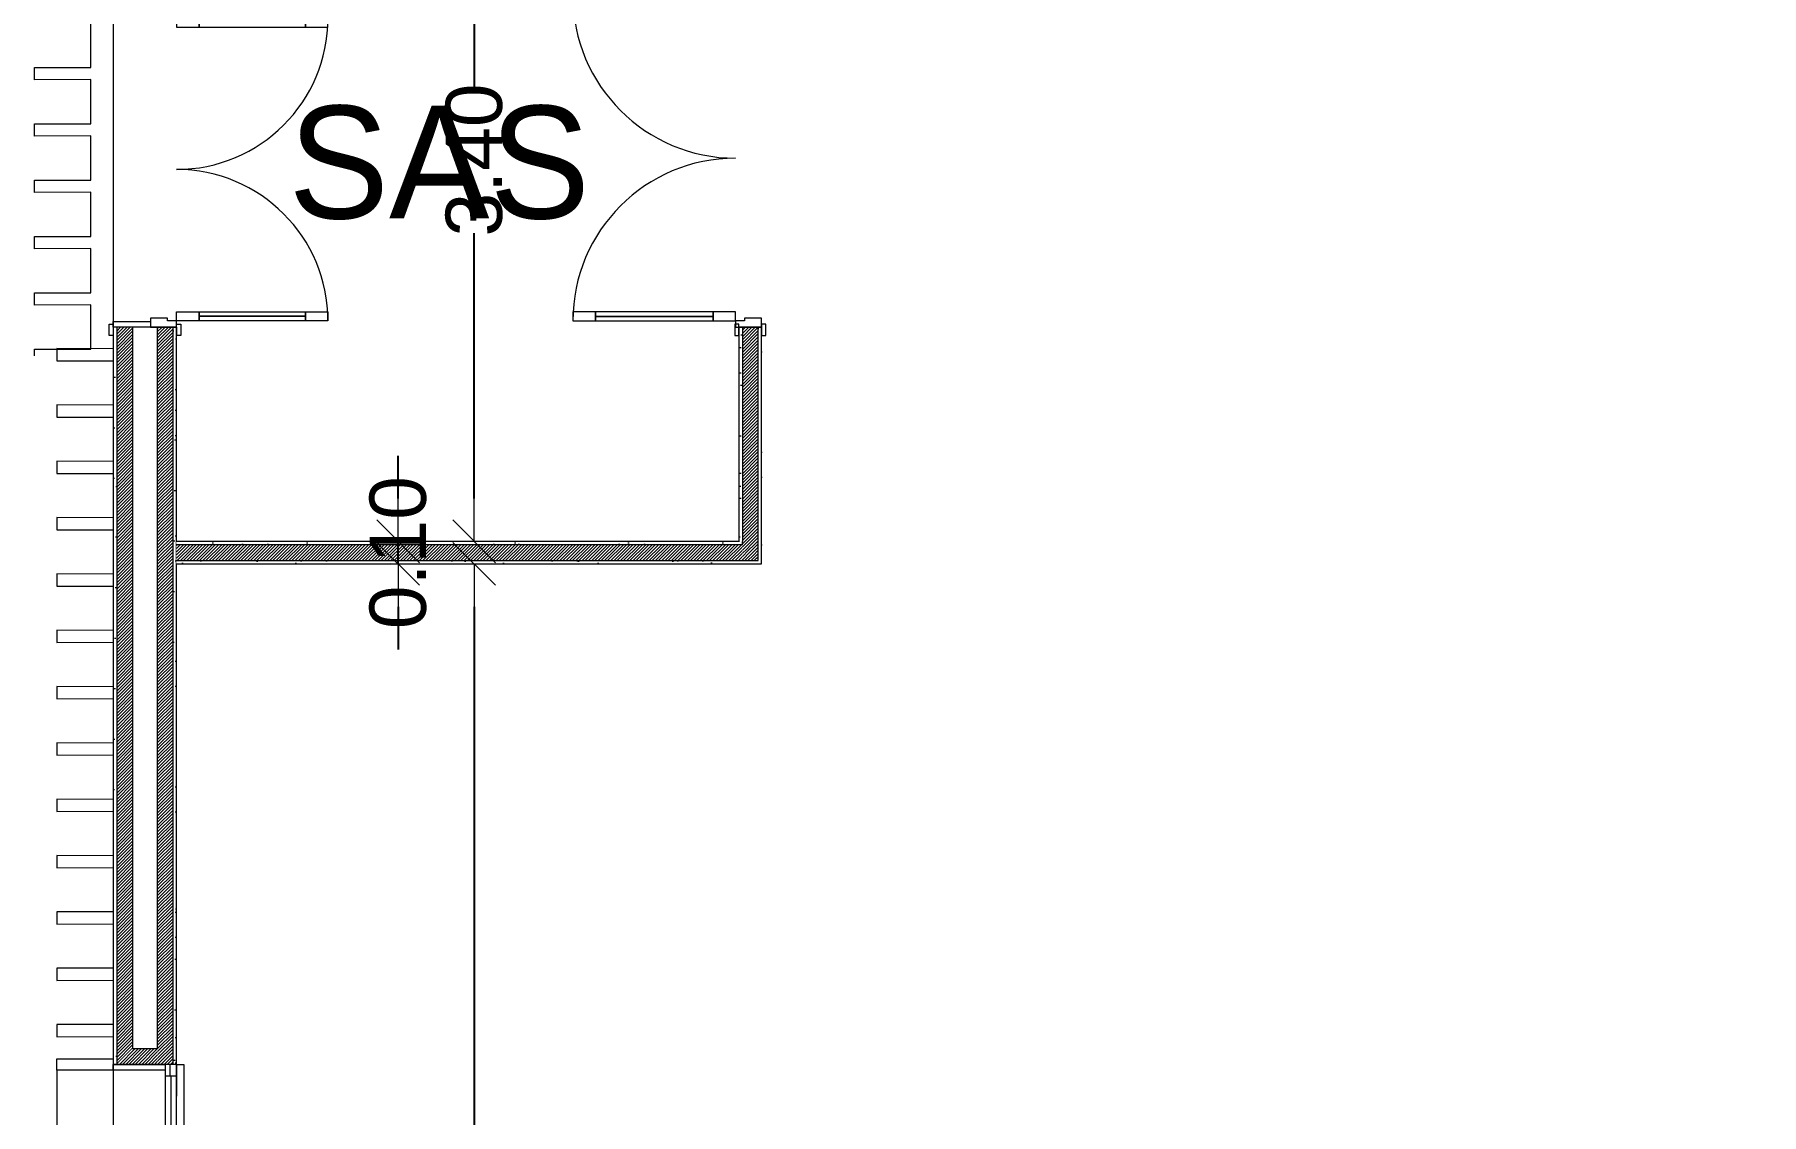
# Model space of a CAD drawing. Header units: millimetres. Extents: x -284281 to 1648660, y -821378 to -151356.
# Drawn here: x -207253 to -199593, y -234747 to -229953 of the extents above; entities that cross this region are included whole.
import ezdxf

# ---------------------------------------------------------------- set-up
doc = ezdxf.new("R2010")
doc.units = ezdxf.units.MM
doc.header["$MEASUREMENT"] = 0
doc.set_wipeout_variables(frame=1)
doc.linetypes.add('Traits', pattern=[282.222223, 141.111112, -141.111112])
doc.linetypes.add('Wipeout_Contour', pattern=[1000, 0, -1000])
doc.layers.get('Defpoints').update_dxf_attribs({"color": 250})
for name, color, linetype in [('Cotations - 1_100', 7, 'Continuous'), ('Fenêtres ARCHICAD', 7, 'Continuous'), ('Hachure', 7, 'Continuous'), ('Nouveau_0', 7, 'Continuous'), ('Portes ARCHICAD', 7, 'Continuous'), ('Structure - Murs extérieurs', 7, 'Continuous')]:
    doc.layers.add(name, color=color, linetype=linetype)
doc.styles.add('STYLE_GENERE_1', font='AGENCYR.TTF')
doc.styles.add('STYLE_GENERE_2', font='arial.ttf')
doc.dimstyles.new('STYLE_GENERE__4', dxfattribs={"dimtxt": 250, "dimasz": 190, "dimexe": 0.18, "dimexo": 0.0625, "dimgap": 0, "dimtad": 0, "dimlfac": 0.001, "dimzin": 0, "dimdsep": 46, "dimtxsty": 'STYLE_GENERE_2', "dimblk": 'ARROWHEAD_6', "dimblk1": 'ARROWHEAD_6', "dimblk2": 'ARROWHEAD_6', "dimcen": 0.09, "dimse1": 1, "dimse2": 1, "dimclrd": 7, "dimclre": 7, "dimclrt": 7, "dimazin": 0, "dimtfac": 1, "dimtdec": 4, "dimtmove": 0, "dimatfit": 3, "dimfxl": 1, "dimtolj": 1, "dimtzin": 0, "dimarcsym": 0})
pattern_1 = [(45, (0, 175), (-55.684659, 55.684659), [0, -52.5, 0, -78.75]), (110, (175, 175), (74.000794, 26.934086), [0, -38.5, 0, -66.5])]
pattern_2 = [(45, (0, 0), (-7.0710678, 7.0710678), [])]

# ---------------------------------------------------------------- blocks, each defined once
blk = doc.blocks.new('Fenêtre 25_2')
at = {"layer": 'Fenêtres ARCHICAD', "color": 7, "linetype": 'Continuous', "lineweight": 5}
for p, q in [((-775, 480), (-825, 480)), ((-825, 480), (-825, 230)), ((-775, 480), (775, 480)), ((-775, 230), (-775, 480)), ((825, 480), (775, 480)), ((775, 480), (775, 230)), ((825, 230), (825, 480)), ((-825, 230), (-775, 230)), ((-825, 230), (-800, 230)), ((-825, 230), (-800, 230)), ((-775, 230), (-800, 230)), ((-800, 230), (-800, 0)), ((-800, 215), (-800, 230)), ((-800, 215), (-800, 230)), ((-775, 0), (-775, 230)), ((800, 230), (775, 230)), ((775, 230), (775, 0)), ((775, 230), (825, 230)), ((800, 0), (800, 230)), ((800, 215), (800, 230)), ((800, 215), (800, 230)), ((800, 230), (825, 230)), ((800, 230), (825, 230)), ((-800, 145), (-800, 215)), ((-800, 145), (-800, 215)), ((-800, 145), (-800, 215)), ((-800, 145), (-800, 215)), ((800, 145), (800, 215)), ((800, 145), (800, 215)), ((800, 145), (800, 215)), ((800, 145), (800, 215)), ((-800, 35), (-800, 145)), ((-800, 35), (-800, 145)), ((-800, 35), (-800, 145)), ((-800, 35), (-800, 145)), ((800, 35), (800, 145)), ((800, 35), (800, 145)), ((800, 35), (800, 145)), ((800, 35), (800, 145)), ((-800, 0), (-800, 35)), ((-800, 0), (-800, 35)), ((-800, 0), (-775, 0)), ((-800, -35), (-800, 0)), ((-800, -35), (-800, 0)), ((775, 0), (800, 0)), ((800, 0), (800, 35)), ((800, 0), (800, 35)), ((800, -35), (800, 0)), ((800, -35), (800, 0)), ((-800, -20), (800, -20)), ((-800, -50), (-800, -35)), ((-800, -50), (-800, -35)), ((-800, -50), (-800, -83.3)), ((800, -50), (800, -35)), ((800, -50), (800, -35)), ((800, -83.3), (800, -50)), ((-800, -83.3), (800, -83.3))]:
    blk.add_line(p, q, dxfattribs=at)
at = {"layer": 'Fenêtres ARCHICAD', "color": 7, "linetype": 'Traits', "lineweight": 5}
blk.add_line((-800, -50), (800, -50), dxfattribs=at)
at = {"color": 254, "linetype": 'Wipeout_Contour', "lineweight": 0, "ltscale": 3003.33026}
blk.add_wipeout([(-750, 0), (-750, -50), (750, -50), (750, 0)], dxfattribs=at).dxf.layer = 'Fenêtres ARCHICAD'
at = {"layer": 'Fenêtres ARCHICAD', "color": 7, "linetype": 'Continuous', "lineweight": 5}
for p, q in [((-800, 0), (-750, 0)), ((-750, 0), (-750, -50)), ((-750, 0), (750, 0)), ((750, -50), (750, 0)), ((750, 0), (800, 0)), ((-750, -50), (-800, -50)), ((-750, -25), (750, -25)), ((750, -50), (-750, -50)), ((800, -50), (750, -50))]:
    blk.add_line(p, q, dxfattribs=at)
blk = doc.blocks.new('Porte double 25')
at = {"layer": 'Portes ARCHICAD', "color": 7, "linetype": 'Continuous', "lineweight": 5}
for p, q in [((-672, 672), (-672, 572)), ((-632, 672), (-672, 672)), ((-632, 572), (-632, 672)), ((632, 572), (632, 672)), ((632, 672), (672, 672)), ((672, 672), (672, 572)), ((-672, 572), (-632, 572)), ((-652, 572), (-652, 100)), ((672, 572), (632, 572)), ((652, 572), (652, 100)), ((-632, 100), (-672, 100)), ((-672, 100), (-672, 0)), ((-632, 0), (-632, 100)), ((632, 0), (632, 100)), ((632, 100), (672, 100)), ((672, 100), (672, 0)), ((-737, 0), (-737, 19)), ((-737, 19), (-687, 19)), ((-687, 0), (-737, 0)), ((-700, 0), (-737, 0)), ((-700, 0), (-737, 0)), ((-672, 0), (-700, 0)), ((-700, 0), (-700, -115)), ((-700, 0), (-700, -15)), ((-700, 0), (-700, -15)), ((-687, 19), (-687, 0)), ((-672, -40), (-672, 0)), ((-672, 0), (-632, 0)), ((672, 0), (632, 0)), ((700, 0), (672, 0)), ((672, 0), (672, -40)), ((687, 19), (737, 19)), ((687, 0), (687, 19)), ((737, 0), (687, 0)), ((700, -115), (700, 0)), ((700, 0), (700, -15)), ((700, 0), (700, -15)), ((700, 0), (737, 0)), ((700, 0), (737, 0)), ((737, 19), (737, 0)), ((-700, -15), (-700, -85)), ((-700, -15), (-700, -85)), ((-660, -40), (-672, -40)), ((-660, -115), (-660, -40)), ((672, -40), (660, -40)), ((660, -40), (660, -115)), ((700, -15), (700, -85)), ((700, -15), (700, -85)), ((-700, -85), (-700, -115)), ((-700, -85), (-700, -115)), ((-700, -280), (-700, -115)), ((-700, -115), (-675, -115)), ((-700, -115), (-660, -115)), ((-700, -115), (-700, -195)), ((-700, -115), (-700, -195)), ((-675, -115), (-675, -280)), ((660, -115), (700, -115)), ((675, -280), (675, -115)), ((675, -115), (700, -115)), ((700, -85), (700, -115)), ((700, -85), (700, -115)), ((700, -115), (700, -280)), ((700, -115), (700, -195)), ((700, -115), (700, -195)), ((-700, -195), (-700, -265)), ((-700, -195), (-700, -265)), ((700, -195), (700, -265)), ((700, -195), (700, -265)), ((-737, -299), (-737, -280)), ((-737, -280), (-687, -280)), ((-700, -280), (-737, -280)), ((-700, -280), (-737, -280)), ((-687, -299), (-737, -299)), ((-700, -265), (-700, -280)), ((-700, -265), (-700, -280)), ((-675, -280), (-700, -280)), ((-687, -280), (-687, -299)), ((700, -280), (675, -280)), ((687, -280), (737, -280)), ((687, -299), (687, -280)), ((737, -299), (687, -299)), ((700, -265), (700, -280)), ((700, -265), (700, -280)), ((700, -280), (737, -280)), ((700, -280), (737, -280)), ((737, -280), (737, -299))]:
    blk.add_line(p, q, dxfattribs=at)
at = {"layer": 'Portes ARCHICAD', "color": 7, "linetype": 'Continuous', "lineweight": 5, "flags": 128}
for points in [[(-672, 572), (-672, 100), (-652, 100), (-652, 572)], [(-652, 572), (-652, 100), (-632, 100), (-632, 572)], [(652, 572), (652, 100), (632, 100), (632, 572)], [(672, 572), (672, 100), (652, 100), (652, 572)]]:
    blk.add_lwpolyline(points, close=True, dxfattribs=at)
at = {"layer": 'Portes ARCHICAD', "color": 7, "linetype": 'Continuous', "lineweight": 5}
for centre, start, end in [((-672, 0), 0, 90), ((672, 0), 90, 180)]:
    blk.add_arc(centre, 672, start, end, dxfattribs=at)
blk = doc.blocks.new('Mur_4_1', base_point=(219225.5, -253395.6))
at = {"color": 254, "linetype": 'Wipeout_Contour', "lineweight": 0, "ltscale": 1279384.263254399}
blk.add_wipeout([(219225.5, -234524.9), (219240.5, -234524.9), (219240.5, -231252.4), (219225.5, -231252.4)], dxfattribs=at)
at = {"color": 254, "linetype": 'Wipeout_Contour', "lineweight": 0, "ltscale": 1280111.065148805}
blk.add_wipeout([(219490.5, -231252.4), (219490.5, -234524.9), (219505.5, -234524.9), (219505.5, -231252.4)], dxfattribs=at)
at = {"linetype": 'Continuous', "lineweight": 5, "true_color": 0x5f5f5f}
h = blk.add_hatch(dxfattribs=at)
h.set_pattern_fill('ENDUIT_0001', color=251, style=0, pattern_type=2)
h.set_pattern_definition(pattern_1)
h.paths.add_polyline_path([(219225.5, -234524.9), (219240.5, -234524.9), (219240.5, -231252.4), (219225.5, -231252.4)])
h = blk.add_hatch(dxfattribs=at)
h.set_pattern_fill('ENDUIT_0001', color=251, style=0, pattern_type=2)
h.set_pattern_definition(pattern_1)
h.paths.add_polyline_path([(219490.5, -231252.4), (219490.5, -234524.9), (219505.5, -234524.9), (219505.5, -231252.4)])
at = {"color": 254, "linetype": 'Wipeout_Contour', "lineweight": 0, "ltscale": 1279449.658348162}
blk.add_wipeout([(219240.5, -231252.4), (219240.5, -234524.9), (219310.5, -234454.9), (219310.5, -231252.4)], dxfattribs=at)
at = {"linetype": 'Continuous', "lineweight": 5, "true_color": 0x5f5f5f}
h = blk.add_hatch(dxfattribs=at)
h.set_pattern_fill('BRIQUES_TERRE_CUITE__INT_97', color=251, style=0, pattern_type=2)
h.set_pattern_definition(pattern_2)
h.paths.add_polyline_path([(219240.5, -231252.4), (219240.5, -234524.9), (219310.5, -234454.9), (219310.5, -231252.4)])
at = {"color": 7, "linetype": 'Continuous', "lineweight": 5}
for p, q in [((219225.5, -231252.4), (219225.5, -231289.4)), ((219240.5, -231252.4), (219225.5, -231252.4))]:
    blk.add_line(p, q, dxfattribs=at)
at = {"color": 254, "linetype": 'Wipeout_Contour', "lineweight": 0, "ltscale": 1279645.378463733}
blk.add_wipeout([(219310.5, -231252.4), (219310.5, -234454.9), (219420.5, -234454.9), (219420.5, -231252.4)], dxfattribs=at)
at = {"color": 7, "linetype": 'Continuous', "lineweight": 5}
blk.add_line((219310.5, -231252.4), (219240.5, -231252.4), dxfattribs=at)
at = {"color": 254, "linetype": 'Wipeout_Contour', "lineweight": 0, "ltscale": 1279994.475037139}
blk.add_wipeout([(219420.5, -231252.4), (219420.5, -234524.9), (219490.5, -234524.9), (219490.5, -231252.4)], dxfattribs=at)
at = {"linetype": 'Continuous', "lineweight": 5, "true_color": 0x5f5f5f}
h = blk.add_hatch(dxfattribs=at)
h.set_pattern_fill('BRIQUES_TERRE_CUITE__INT_97', color=251, style=0, pattern_type=2)
h.set_pattern_definition(pattern_2)
h.paths.add_polyline_path([(219420.5, -231252.4), (219420.5, -234524.9), (219490.5, -234524.9), (219490.5, -231252.4)])
at = {"color": 7, "linetype": 'Continuous', "lineweight": 5}
for p, q in [((219390.5, -231252.4), (219310.5, -231252.4)), ((219420.5, -231252.4), (219390.5, -231252.4)), ((219490.5, -231252.4), (219420.5, -231252.4)), ((219490.5, -234524.9), (219490.5, -231252.4)), ((219505.5, -231252.4), (219490.5, -231252.4)), ((219505.5, -231252.4), (219505.5, -231289.4)), ((219505.5, -234524.9), (219490.5, -234524.9))]:
    blk.add_line(p, q, dxfattribs=at)
at = {"color": 7, "linetype": 'Continuous', "lineweight": 5, "flags": 128}
blk.add_lwpolyline([(219505.5, -234524.9), (219505.5, -231252.4)], dxfattribs=at)
at = {"layer": 'Portes ARCHICAD', "color": 7, "linetype": 'Continuous', "lineweight": 5, "zscale": 1000, "rotation": 270}
blk.add_blockref('Porte double 25', (219505.5, -230552.4), dxfattribs=at)
at = {"color": 254, "linetype": 'Wipeout_Contour', "lineweight": 0, "ltscale": 1284361.470106726}
blk.add_wipeout([(219310.5, -234454.9), (219240.5, -234524.9), (219420.5, -234524.9), (219420.5, -234454.9)], dxfattribs=at)
at = {"linetype": 'Continuous', "lineweight": 5, "true_color": 0x5f5f5f}
h = blk.add_hatch(dxfattribs=at)
h.set_pattern_fill('BRIQUES_TERRE_CUITE__INT_97', color=251, style=0, pattern_type=2)
h.set_pattern_definition(pattern_2)
h.paths.add_polyline_path([(219310.5, -234454.9), (219240.5, -234524.9), (219420.5, -234524.9), (219420.5, -234454.9)])
at = {"color": 7, "linetype": 'Continuous', "lineweight": 5}
for p, q in [((219240.5, -231252.4), (219240.5, -234524.9)), ((219310.5, -231252.4), (219310.5, -234454.9)), ((219420.5, -231252.4), (219420.5, -234454.9)), ((219310.5, -234454.9), (219420.5, -234454.9)), ((219225.5, -234499.9), (219225.5, -234524.9)), ((219240.5, -234524.9), (219225.5, -234524.9)), ((219310.5, -234524.9), (219240.5, -234524.9)), ((219310.5, -234524.9), (219240.5, -234524.9)), ((219420.5, -234524.9), (219310.5, -234524.9)), ((219420.5, -234524.9), (219310.5, -234524.9)), ((219455.5, -234524.9), (219420.5, -234524.9)), ((219490.5, -234524.9), (219455.5, -234524.9))]:
    blk.add_line(p, q, dxfattribs=at)
at = {"color": 7, "linetype": 'Continuous', "lineweight": 5, "flags": 128}
blk.add_lwpolyline([(219225.5, -231252.4), (219225.5, -234524.9)], dxfattribs=at)
at = {"layer": 'Fenêtres ARCHICAD', "color": 7, "linetype": 'Continuous', "lineweight": 5, "xscale": -1, "zscale": 1000, "rotation": 90}
blk.add_blockref('Fenêtre 25_2', (219455.5, -235324.9), dxfattribs=at)
blk = doc.blocks.new('Mur_117_1', base_point=(219505.5, -232288.4))
at = {"color": 254, "linetype": 'Wipeout_Contour', "lineweight": 0, "ltscale": 963786.507259}
blk.add_wipeout([(222000.8, -232203.4), (222015.8, -232218.4), (222015.8, -232203.4)], dxfattribs=at).dxf.layer = 'Structure - Murs extérieurs'
at = {"color": 254, "linetype": 'Wipeout_Contour', "lineweight": 0, "ltscale": 964147.040901}
blk.add_wipeout([(222085.8, -232288.4), (222100.8, -232303.4), (222100.8, -232288.4)], dxfattribs=at).dxf.layer = 'Structure - Murs extérieurs'
at = {"layer": 'Structure - Murs extérieurs', "linetype": 'Continuous', "lineweight": 5, "true_color": 0x5f5f5f}
h = blk.add_hatch(dxfattribs=at)
h.set_pattern_fill('ENDUIT_0001', color=251, style=0, pattern_type=2)
h.set_pattern_definition(pattern_1)
h.paths.add_polyline_path([(222000.8, -232203.4), (222015.8, -232218.4), (222015.8, -232203.4)])
h = blk.add_hatch(dxfattribs=at)
h.set_pattern_fill('ENDUIT_0001', color=251, style=0, pattern_type=2)
h.set_pattern_definition(pattern_1)
h.paths.add_polyline_path([(222085.8, -232288.4), (222100.8, -232303.4), (222100.8, -232288.4)])
at = {"color": 254, "linetype": 'Wipeout_Contour', "lineweight": 0, "ltscale": 963965.904623}
blk.add_wipeout([(222015.8, -232218.4), (222085.8, -232288.4), (222085.8, -232218.4)], dxfattribs=at).dxf.layer = 'Structure - Murs extérieurs'
at = {"layer": 'Structure - Murs extérieurs', "linetype": 'Continuous', "lineweight": 5, "true_color": 0x5f5f5f}
h = blk.add_hatch(dxfattribs=at)
h.set_pattern_fill('BRIQUES_TERRE_CUITE__INT_97', color=251, style=0, pattern_type=2)
h.set_pattern_definition(pattern_2)
h.paths.add_polyline_path([(222015.8, -232218.4), (222085.8, -232288.4), (222085.8, -232218.4)])
at = {"color": 254, "linetype": 'Wipeout_Contour', "lineweight": 0, "ltscale": 1281590.749100585}
blk.add_wipeout([(222000.8, -232203.4), (219505.5, -232203.4), (219505.5, -232218.4), (222000.8, -232218.4)], dxfattribs=at).dxf.layer = 'Structure - Murs extérieurs'
at = {"color": 254, "linetype": 'Wipeout_Contour', "lineweight": 0, "ltscale": 1281954.655878446}
blk.add_wipeout([(222085.8, -232288.4), (219505.5, -232288.4), (219505.5, -232303.4), (222085.8, -232303.4)], dxfattribs=at).dxf.layer = 'Structure - Murs extérieurs'
at = {"layer": 'Structure - Murs extérieurs', "linetype": 'Continuous', "lineweight": 5, "true_color": 0x5f5f5f}
h = blk.add_hatch(dxfattribs=at)
h.set_pattern_fill('ENDUIT_0001', color=251, style=0, pattern_type=2)
h.set_pattern_definition(pattern_1)
h.paths.add_polyline_path([(222000.8, -232203.4), (219505.5, -232203.4), (219505.5, -232218.4), (222000.8, -232218.4)])
h = blk.add_hatch(dxfattribs=at)
h.set_pattern_fill('ENDUIT_0001', color=251, style=0, pattern_type=2)
h.set_pattern_definition(pattern_1)
h.paths.add_polyline_path([(222085.8, -232288.4), (219505.5, -232288.4), (219505.5, -232303.4), (222085.8, -232303.4)])
at = {"color": 254, "linetype": 'Wipeout_Contour', "lineweight": 0, "ltscale": 963788.397482}
blk.add_wipeout([(222000.8, -232218.4), (222015.8, -232218.4), (222000.8, -232203.4)], dxfattribs=at).dxf.layer = 'Structure - Murs extérieurs'
at = {"color": 254, "linetype": 'Wipeout_Contour', "lineweight": 0, "ltscale": 964148.930947}
blk.add_wipeout([(222085.8, -232303.4), (222100.8, -232303.4), (222085.8, -232288.4)], dxfattribs=at).dxf.layer = 'Structure - Murs extérieurs'
at = {"layer": 'Structure - Murs extérieurs', "linetype": 'Continuous', "lineweight": 5, "true_color": 0x5f5f5f}
h = blk.add_hatch(dxfattribs=at)
h.set_pattern_fill('ENDUIT_0001', color=251, style=0, pattern_type=2)
h.set_pattern_definition(pattern_1)
h.paths.add_polyline_path([(222000.8, -232218.4), (222015.8, -232218.4), (222000.8, -232203.4)])
h = blk.add_hatch(dxfattribs=at)
h.set_pattern_fill('ENDUIT_0001', color=251, style=0, pattern_type=2)
h.set_pattern_definition(pattern_1)
h.paths.add_polyline_path([(222085.8, -232303.4), (222100.8, -232303.4), (222085.8, -232288.4)])
at = {"color": 254, "linetype": 'Wipeout_Contour', "lineweight": 0, "ltscale": 1281734.697328924}
blk.add_wipeout([(222015.8, -232218.4), (219505.5, -232218.4), (219505.5, -232288.4), (222015.8, -232288.4)], dxfattribs=at).dxf.layer = 'Structure - Murs extérieurs'
at = {"layer": 'Structure - Murs extérieurs', "linetype": 'Continuous', "lineweight": 5, "true_color": 0x5f5f5f}
h = blk.add_hatch(dxfattribs=at)
h.set_pattern_fill('BRIQUES_TERRE_CUITE__INT_97', color=251, style=0, pattern_type=2)
h.set_pattern_definition(pattern_2)
h.paths.add_polyline_path([(222015.8, -232218.4), (219505.5, -232218.4), (219505.5, -232288.4), (222015.8, -232288.4)])
at = {"color": 254, "linetype": 'Wipeout_Contour', "lineweight": 0, "ltscale": 963969.541108}
blk.add_wipeout([(222015.8, -232288.4), (222085.8, -232288.4), (222015.8, -232218.4)], dxfattribs=at).dxf.layer = 'Structure - Murs extérieurs'
at = {"layer": 'Structure - Murs extérieurs', "linetype": 'Continuous', "lineweight": 5, "true_color": 0x5f5f5f}
h = blk.add_hatch(dxfattribs=at)
h.set_pattern_fill('BRIQUES_TERRE_CUITE__INT_97', color=251, style=0, pattern_type=2)
h.set_pattern_definition(pattern_2)
h.paths.add_polyline_path([(222015.8, -232288.4), (222085.8, -232288.4), (222015.8, -232218.4)])
at = {"layer": 'Structure - Murs extérieurs', "color": 7, "linetype": 'Continuous', "lineweight": 5}
for p, q in [((222015.8, -232218.4), (219505.5, -232218.4)), ((222015.8, -232218.4), (222015.8, -232203.4)), ((222085.8, -232288.4), (222085.8, -232218.4)), ((219505.5, -232288.4), (222015.8, -232288.4)), ((222015.8, -232288.4), (222085.8, -232288.4))]:
    blk.add_line(p, q, dxfattribs=at)
at = {"layer": 'Structure - Murs extérieurs', "color": 7, "linetype": 'Continuous', "lineweight": 5, "flags": 128}
for points in [[(222000.8, -232203.4), (219505.5, -232203.4)], [(219505.5, -232303.4), (222100.8, -232303.4)], [(222100.8, -232303.4), (222100.8, -232288.4)]]:
    blk.add_lwpolyline(points, dxfattribs=at)
blk = doc.blocks.new('Porte double 25_6')
at = {"layer": 'Portes ARCHICAD', "color": 7, "linetype": 'Continuous', "lineweight": 5}
for p, q in [((-722, 722), (-722, 622)), ((-682, 722), (-722, 722)), ((-682, 622), (-682, 722)), ((682, 622), (682, 722)), ((682, 722), (722, 722)), ((722, 722), (722, 622)), ((-722, 622), (-682, 622)), ((-702, 622), (-702, 100)), ((722, 622), (682, 622)), ((702, 622), (702, 100)), ((-682, 100), (-722, 100)), ((-722, 100), (-722, 0)), ((-682, 0), (-682, 100)), ((682, 0), (682, 100)), ((682, 100), (722, 100)), ((722, 100), (722, 0)), ((-737, 4), (-787, 4)), ((-787, 4), (-787, -15)), ((-722, 0), (-750, 0)), ((-750, 0), (-750, -115)), ((-737, -15), (-737, 4)), ((-722, -40), (-722, 0)), ((-722, 0), (-682, 0)), ((722, 0), (682, 0)), ((750, 0), (722, 0)), ((722, 0), (722, -40)), ((787, 4), (737, 4)), ((737, 4), (737, -15)), ((750, -115), (750, 0)), ((787, -15), (787, 4)), ((-787, -15), (-737, -15)), ((-750, -15), (-787, -15)), ((-750, -15), (-787, -15)), ((-750, -30), (-750, -15)), ((-750, -30), (-750, -15)), ((-750, -100), (-750, -30)), ((-750, -100), (-750, -30)), ((-710, -40), (-722, -40)), ((-710, -115), (-710, -40)), ((722, -40), (710, -40)), ((710, -40), (710, -115)), ((737, -15), (787, -15)), ((750, -30), (750, -15)), ((750, -30), (750, -15)), ((750, -15), (787, -15)), ((750, -15), (787, -15)), ((750, -100), (750, -30)), ((750, -100), (750, -30)), ((-737, -115), (-787, -115)), ((-787, -115), (-787, -134)), ((-750, -115), (-787, -115)), ((-750, -115), (-787, -115)), ((-787, -134), (-737, -134)), ((-750, -115), (-750, -100)), ((-750, -115), (-750, -100)), ((-750, -115), (-710, -115)), ((-737, -134), (-737, -115)), ((710, -115), (750, -115)), ((787, -115), (737, -115)), ((737, -115), (737, -134)), ((737, -134), (787, -134)), ((750, -115), (750, -100)), ((750, -115), (750, -100)), ((750, -115), (787, -115)), ((750, -115), (787, -115)), ((787, -134), (787, -115))]:
    blk.add_line(p, q, dxfattribs=at)
at = {"layer": 'Portes ARCHICAD', "color": 7, "linetype": 'Continuous', "lineweight": 5, "flags": 128}
for points in [[(-722, 622), (-722, 100), (-702, 100), (-702, 622)], [(-702, 622), (-702, 100), (-682, 100), (-682, 622)], [(702, 622), (702, 100), (682, 100), (682, 622)], [(722, 622), (722, 100), (702, 100), (702, 622)]]:
    blk.add_lwpolyline(points, close=True, dxfattribs=at)
at = {"layer": 'Portes ARCHICAD', "color": 7, "linetype": 'Continuous', "lineweight": 5}
for centre, start, end in [((-722, 0), 0, 90), ((722, 0), 90, 180)]:
    blk.add_arc(centre, 722, start, end, dxfattribs=at)
blk = doc.blocks.new('Mur_118_1', base_point=(222085.8, -232288.4))
at = {"color": 254, "linetype": 'Wipeout_Contour', "lineweight": 0, "ltscale": 1276708.667819422}
blk.add_wipeout([(222085.8, -229752.4), (222100.8, -229752.4), (222100.8, -228716.8), (222085.8, -228716.8)], dxfattribs=at).dxf.layer = 'Structure - Murs extérieurs'
at = {"color": 254, "linetype": 'Wipeout_Contour', "lineweight": 0, "ltscale": 1276594.102988949}
blk.add_wipeout([(222000.8, -228801.8), (222000.8, -229752.4), (222015.8, -229752.4), (222015.8, -228801.8)], dxfattribs=at).dxf.layer = 'Structure - Murs extérieurs'
at = {"color": 254, "linetype": 'Wipeout_Contour', "lineweight": 0, "ltscale": 1283654.887754297}
blk.add_wipeout([(222000.8, -232203.4), (222015.8, -232203.4), (222015.8, -231252.4), (222000.8, -231252.4)], dxfattribs=at).dxf.layer = 'Structure - Murs extérieurs'
at = {"color": 254, "linetype": 'Wipeout_Contour', "lineweight": 0, "ltscale": 1284012.987495647}
blk.add_wipeout([(222085.8, -231252.4), (222085.8, -232288.4), (222100.8, -232288.4), (222100.8, -231252.4)], dxfattribs=at).dxf.layer = 'Structure - Murs extérieurs'
at = {"layer": 'Structure - Murs extérieurs', "linetype": 'Continuous', "lineweight": 5, "true_color": 0x5f5f5f}
h = blk.add_hatch(dxfattribs=at)
h.set_pattern_fill('ENDUIT_0001', color=251, style=0, pattern_type=2)
h.set_pattern_definition(pattern_1)
h.paths.add_polyline_path([(222085.8, -229752.4), (222100.8, -229752.4), (222100.8, -228716.8), (222085.8, -228716.8)])
h = blk.add_hatch(dxfattribs=at)
h.set_pattern_fill('ENDUIT_0001', color=251, style=0, pattern_type=2)
h.set_pattern_definition(pattern_1)
h.paths.add_polyline_path([(222000.8, -228801.8), (222000.8, -229752.4), (222015.8, -229752.4), (222015.8, -228801.8)])
h = blk.add_hatch(dxfattribs=at)
h.set_pattern_fill('ENDUIT_0001', color=251, style=0, pattern_type=2)
h.set_pattern_definition(pattern_1)
h.paths.add_polyline_path([(222000.8, -232203.4), (222015.8, -232203.4), (222015.8, -231252.4), (222000.8, -231252.4)])
h = blk.add_hatch(dxfattribs=at)
h.set_pattern_fill('ENDUIT_0001', color=251, style=0, pattern_type=2)
h.set_pattern_definition(pattern_1)
h.paths.add_polyline_path([(222085.8, -231252.4), (222085.8, -232288.4), (222100.8, -232288.4), (222100.8, -231252.4)])
at = {"color": 254, "linetype": 'Wipeout_Contour', "lineweight": 0, "ltscale": 1276690.841349543}
blk.add_wipeout([(222015.8, -229752.4), (222085.8, -229752.4), (222085.8, -228786.8), (222015.8, -228786.8)], dxfattribs=at).dxf.layer = 'Structure - Murs extérieurs'
at = {"color": 254, "linetype": 'Wipeout_Contour', "lineweight": 0, "ltscale": 1283794.185990134}
blk.add_wipeout([(222015.8, -231252.4), (222015.8, -232218.4), (222085.8, -232218.4), (222085.8, -231252.4)], dxfattribs=at).dxf.layer = 'Structure - Murs extérieurs'
at = {"layer": 'Structure - Murs extérieurs', "linetype": 'Continuous', "lineweight": 5, "true_color": 0x5f5f5f}
h = blk.add_hatch(dxfattribs=at)
h.set_pattern_fill('BRIQUES_TERRE_CUITE__INT_97', color=251, style=0, pattern_type=2)
h.set_pattern_definition(pattern_2)
h.paths.add_polyline_path([(222015.8, -229752.4), (222085.8, -229752.4), (222085.8, -228786.8), (222015.8, -228786.8)])
h = blk.add_hatch(dxfattribs=at)
h.set_pattern_fill('BRIQUES_TERRE_CUITE__INT_97', color=251, style=0, pattern_type=2)
h.set_pattern_definition(pattern_2)
h.paths.add_polyline_path([(222015.8, -231252.4), (222015.8, -232218.4), (222085.8, -232218.4), (222085.8, -231252.4)])
at = {"layer": 'Structure - Murs extérieurs', "color": 7, "linetype": 'Continuous', "lineweight": 5}
for p, q in [((222085.8, -228786.8), (222085.8, -228716.8)), ((222015.8, -228801.8), (222015.8, -228786.8)), ((222015.8, -228801.8), (222015.8, -229752.4)), ((222085.8, -229752.4), (222085.8, -228786.8)), ((222000.8, -229752.4), (222000.8, -229715.4)), ((222100.8, -229752.4), (222100.8, -229715.4)), ((222015.8, -229752.4), (222000.8, -229752.4)), ((222085.8, -229752.4), (222015.8, -229752.4)), ((222100.8, -229752.4), (222085.8, -229752.4)), ((222000.8, -231252.4), (222000.8, -231289.4)), ((222015.8, -231252.4), (222000.8, -231252.4)), ((222015.8, -231252.4), (222015.8, -232203.4)), ((222085.8, -231252.4), (222015.8, -231252.4)), ((222085.8, -232218.4), (222085.8, -231252.4)), ((222100.8, -231252.4), (222085.8, -231252.4)), ((222100.8, -231252.4), (222100.8, -231289.4)), ((222015.8, -232218.4), (222015.8, -232203.4)), ((222085.8, -232288.4), (222085.8, -232218.4))]:
    blk.add_line(p, q, dxfattribs=at)
at = {"layer": 'Structure - Murs extérieurs', "color": 7, "linetype": 'Continuous', "lineweight": 5, "flags": 128}
for points in [[(222100.8, -229752.4), (222100.8, -228716.8)], [(222000.8, -228801.8), (222000.8, -229752.4)], [(222000.8, -231252.4), (222000.8, -232203.4)], [(222100.8, -232288.4), (222100.8, -231252.4)]]:
    blk.add_lwpolyline(points, dxfattribs=at)
at = {"layer": 'Portes ARCHICAD', "color": 7, "linetype": 'Continuous', "lineweight": 5, "zscale": 1000, "rotation": 90}
blk.add_blockref('Porte double 25_6', (221985.8, -230502.4), dxfattribs=at)
blk = doc.blocks.new('Tôle profilée 25_11')
at = {"color": 7, "linetype": 'Continuous', "lineweight": 5}
for p, q in [((0, 3272.5), (0, 3176.5)), ((-250, 3177.5), (-250, 3150)), ((0, 3176.5), (-250, 3177.5)), ((-250, 3150), (-250, 3122.5)), ((-250, 3122.5), (0, 3123.5)), ((0, 3123.5), (0, 2926.5)), ((-250, 2927.5), (-250, 2900)), ((0, 2926.5), (-250, 2927.5)), ((-250, 2900), (-250, 2872.5)), ((-250, 2872.5), (0, 2873.5)), ((0, 2873.5), (0, 2676.5)), ((-250, 2677.5), (-250, 2650)), ((0, 2676.5), (-250, 2677.5)), ((-250, 2650), (-250, 2622.5)), ((-250, 2622.5), (0, 2623.5)), ((0, 2623.5), (0, 2426.5)), ((-250, 2427.5), (-250, 2400)), ((0, 2426.5), (-250, 2427.5)), ((-250, 2400), (-250, 2372.5)), ((-250, 2372.5), (0, 2373.5)), ((0, 2373.5), (0, 2176.5)), ((-250, 2177.5), (-250, 2150)), ((0, 2176.5), (-250, 2177.5)), ((-250, 2150), (-250, 2122.5)), ((-250, 2122.5), (0, 2123.5)), ((0, 2123.5), (0, 1926.5)), ((-250, 1927.5), (-250, 1900)), ((0, 1926.5), (-250, 1927.5)), ((-250, 1900), (-250, 1872.5)), ((-250, 1872.5), (0, 1873.5)), ((0, 1873.5), (0, 1676.5)), ((-250, 1677.5), (-250, 1650)), ((0, 1676.5), (-250, 1677.5)), ((-250, 1650), (-250, 1622.5)), ((-250, 1622.5), (0, 1623.5)), ((0, 1623.5), (0, 1426.5)), ((-250, 1427.5), (-250, 1400)), ((0, 1426.5), (-250, 1427.5)), ((-250, 1400), (-250, 1372.5)), ((-250, 1372.5), (0, 1373.5)), ((0, 1373.5), (0, 1176.5)), ((-250, 1177.5), (-250, 1150)), ((0, 1176.5), (-250, 1177.5)), ((-250, 1150), (-250, 1122.5)), ((-250, 1122.5), (0, 1123.5)), ((0, 1123.5), (0, 926.5)), ((-250, 927.5), (-250, 900)), ((0, 926.5), (-250, 927.5)), ((-250, 900), (-250, 872.5)), ((-250, 872.5), (0, 873.5)), ((0, 873.5), (0, 676.5)), ((-250, 677.5), (-250, 650)), ((0, 676.5), (-250, 677.5)), ((-250, 650), (-250, 622.5)), ((-250, 622.5), (0, 623.5)), ((0, 623.5), (0, 426.5)), ((-250, 427.5), (-250, 400)), ((0, 426.5), (-250, 427.5)), ((-250, 400), (-250, 372.5)), ((-250, 372.5), (0, 373.5)), ((0, 373.5), (0, 176.5)), ((-250, 177.5), (-250, 150)), ((0, 176.5), (-250, 177.5)), ((-250, 150), (-250, 122.5)), ((-250, 122.5), (0, 123.5)), ((0, 123.5), (0, 0))]:
    blk.add_line(p, q, dxfattribs=at)
blk = doc.blocks.new('Tôle profilée 25_42')
at = {"color": 7, "linetype": 'Continuous', "lineweight": 5}
for p, q in [((-250, 1652.7), (-250, 1650)), ((-250, 1650), (-250, 1622.5)), ((-250, 1622.5), (0, 1623.5)), ((0, 1623.5), (0, 1426.5)), ((-250, 1427.5), (-250, 1400)), ((0, 1426.5), (-250, 1427.5)), ((-250, 1400), (-250, 1372.5)), ((-250, 1372.5), (0, 1373.5)), ((0, 1373.5), (0, 1176.5)), ((-250, 1177.5), (-250, 1150)), ((0, 1176.5), (-250, 1177.5)), ((-250, 1150), (-250, 1122.5)), ((-250, 1122.5), (0, 1123.5)), ((0, 1123.5), (0, 926.5)), ((-250, 927.5), (-250, 900)), ((0, 926.5), (-250, 927.5)), ((-250, 900), (-250, 872.5)), ((-250, 872.5), (0, 873.5)), ((0, 873.5), (0, 676.5)), ((-250, 677.5), (-250, 650)), ((0, 676.5), (-250, 677.5)), ((-250, 650), (-250, 622.5)), ((-250, 622.5), (0, 623.5)), ((0, 623.5), (0, 426.5)), ((-250, 427.5), (-250, 400)), ((0, 426.5), (-250, 427.5)), ((-250, 400), (-250, 372.5)), ((-250, 372.5), (0, 373.5)), ((0, 373.5), (0, 176.5)), ((-250, 177.5), (-250, 150)), ((0, 176.5), (-250, 177.5)), ((-250, 150), (-250, 122.5)), ((-250, 122.5), (0, 123.5)), ((0, 123.5), (0, 0))]:
    blk.add_line(p, q, dxfattribs=at)
blk = doc.blocks.new('ARROWHEAD_6')
at = {"color": 0, "linetype": 'Continuous', "lineweight": 0}
for p, q in [((-0.5, -0.5), (0.5, 0.5)), ((0, 0), (-1, 0))]:
    blk.add_line(p, q, dxfattribs=at)
blk = doc.blocks.new('*D1320')
at = {"layer": 'Cotations - 1_100', "color": 7, "linetype": 'Continuous', "lineweight": -2, "transparency": 16777216}
for p, q in [((-205303, -232493.4), (-205303, -238302.3)), ((-205303, -244915.6), (-205303, -239121.5))]:
    blk.add_line(p, q, dxfattribs=at)
at = {"layer": 'Defpoints', "color": 0, "linetype": 'Continuous', "transparency": 16777216}
for p in [(-205326.2, -232303.4), (-205303, -232303.4), (-194403.5, -245105.6)]:
    blk.add_point(p, dxfattribs=at)
at = {"layer": 'Cotations - 1_100', "color": 7, "linetype": 'Continuous', "lineweight": -2, "transparency": 16777216, "xscale": 190, "yscale": 190, "zscale": 190}
for p, rotation in [((-205303, -232303.4), 90), ((-205303, -245105.6), 270)]:
    blk.add_blockref('ARROWHEAD_6', p, dxfattribs=dict(at, rotation=rotation))
at = {"layer": 'Cotations - 1_100', "color": 7, "linetype": 'Continuous', "lineweight": 5, "transparency": 16777216, "insert": (-205303, -238711.9), "char_height": 250, "attachment_point": 5, "rotation": 90, "style": 'STYLE_GENERE_2'}
blk.add_mtext('\\A1;12.80', dxfattribs=at)
blk = doc.blocks.new('*D1321')
at = {"layer": 'Cotations - 1_100', "color": 7, "linetype": 'Continuous', "lineweight": -2, "transparency": 16777216}
for p, q in [((-205640.5, -232013.4), (-205640.5, -231823.4)), ((-205640.5, -232303.4), (-205640.5, -232203.4)), ((-205640.5, -232493.4), (-205640.5, -232683.4))]:
    blk.add_line(p, q, dxfattribs=at)
at = {"layer": 'Defpoints', "color": 0, "linetype": 'Continuous', "transparency": 16777216}
for p in [(-205640.5, -232203.4), (-205376.2, -232203.4), (-205326.2, -232303.4)]:
    blk.add_point(p, dxfattribs=at)
at = {"layer": 'Cotations - 1_100', "color": 7, "linetype": 'Continuous', "lineweight": -2, "transparency": 16777216, "xscale": 190, "yscale": 190, "zscale": 190}
for p, rotation in [((-205640.5, -232203.4), 270), ((-205640.5, -232303.4), 90)]:
    blk.add_blockref('ARROWHEAD_6', p, dxfattribs=dict(at, rotation=rotation))
at = {"layer": 'Cotations - 1_100', "color": 7, "linetype": 'Continuous', "lineweight": 5, "transparency": 16777216, "insert": (-205640.5, -232253.4), "char_height": 250, "attachment_point": 5, "rotation": 90, "style": 'STYLE_GENERE_2'}
blk.add_mtext('\\A1;0.10', dxfattribs=at)
blk = doc.blocks.new('*D1322')
at = {"layer": 'Cotations - 1_100', "color": 7, "linetype": 'Continuous', "lineweight": -2, "transparency": 16777216}
for p, q in [((-205303, -228991.8), (-205303, -230186.3)), ((-205303, -232013.4), (-205303, -230834.6))]:
    blk.add_line(p, q, dxfattribs=at)
at = {"layer": 'Defpoints', "color": 0, "linetype": 'Continuous', "transparency": 16777216}
for p in [(-205376.2, -228801.8), (-205303, -228801.8), (-205376.2, -232203.4)]:
    blk.add_point(p, dxfattribs=at)
at = {"layer": 'Cotations - 1_100', "color": 7, "linetype": 'Continuous', "lineweight": -2, "transparency": 16777216, "xscale": 190, "yscale": 190, "zscale": 190}
for p, rotation in [((-205303, -228801.8), 90), ((-205303, -232203.4), 270)]:
    blk.add_blockref('ARROWHEAD_6', p, dxfattribs=dict(at, rotation=rotation))
at = {"layer": 'Cotations - 1_100', "color": 7, "linetype": 'Continuous', "lineweight": 5, "transparency": 16777216, "insert": (-205303, -230510.4), "char_height": 250, "attachment_point": 5, "rotation": 90, "style": 'STYLE_GENERE_2'}
blk.add_mtext('\\A1;3.40', dxfattribs=at)

msp = doc.modelspace()

# ---------------------------------------------------------------- block references
at = {"color": 7, "lineweight": 5}
msp.add_blockref('Mur_4_1', (-206903.78973, -253395.57129), dxfattribs=at)

# ---------------------------------------------------------------- next in the draw order: block references
at = {"color": 7, "linetype": 'Continuous', "lineweight": 5, "xscale": -1, "zscale": 1000, "rotation": 180}
msp.add_blockref('Tôle profilée 25_42', (-207003.29814, -229726.92464), dxfattribs=at)
at = {"color": 7, "linetype": 'Continuous', "lineweight": 5, "zscale": 1000}
msp.add_blockref('Tôle profilée 25_11', (-206903.78973, -234524.86948), dxfattribs=at)
at = {"layer": 'Structure - Murs extérieurs', "color": 211, "lineweight": 5, "true_color": 0xfe55ff}
msp.add_blockref('Mur_117_1', (-206623.78973, -232288.387), dxfattribs=at)

# ---------------------------------------------------------------- next in the draw order: block references
msp.add_blockref('Mur_118_1', (-204043.52641, -232288.387), dxfattribs=at)

# ---------------------------------------------------------------- next in the draw order: dimensions: what is measured, and where the dimension line sits
at = {"layer": 'Cotations - 1_100', "color": 7, "linetype": 'Continuous', "lineweight": 5}
for base, p1, p2, picture, middle in [((-205302.97815, -228801.76301), (-205376.15807, -232203.387), (-205376.15807, -228801.76301), '*D1322', (-205302.97815, -230510.44124)), ((-205640.47815, -232203.387), (-205326.15807, -232303.387), (-205376.15807, -232203.387), '*D1321', (-205640.47815, -232253.387))]:
    dim = msp.add_linear_dim(base=base, p1=p1, p2=p2, angle=90, dimstyle='STYLE_GENERE__4', dxfattribs=at)
    dim.commit()
    dim.dimension.update_dxf_attribs({"geometry": picture, "text_midpoint": middle, "dimtype": 160, "text_rotation": 90})

# ---------------------------------------------------------------- next in the draw order: linework, layer by layer
at = {"layer": 'Nouveau_0', "color": 7, "linetype": 'Continuous', "lineweight": 5}
msp.add_lwpolyline([(-181903.29814, -173395.57011), (-181903.29814, -253395.57011), (-206903.29814, -253395.57011), (-206903.29814, -173395.57011)], close=True, dxfattribs=at)

# ---------------------------------------------------------------- next in the draw order: texts
at = {"layer": 'Hachure', "color": 250, "linetype": 'Continuous', "lineweight": 5, "true_color": 0x1f1f1f, "insert": (-205458.06312, -230523.48026), "char_height": 500, "attachment_point": 5, "style": 'STYLE_GENERE_1'}
msp.add_mtext('\\A1;{\\pqc;\\fAgency FB|b0|i0|c0|p34;SAS}', dxfattribs=at)

# ---------------------------------------------------------------- next in the draw order: dimensions: what is measured, and where the dimension line sits
at = {"layer": 'Cotations - 1_100', "color": 7, "linetype": 'Continuous', "lineweight": 5}
dim = msp.add_linear_dim(base=(-205302.97815, -232303.387), p1=(-194403.54393, -245105.57129), p2=(-205326.15807, -232303.387), angle=90, dimstyle='STYLE_GENERE__4', dxfattribs=at)
dim.commit()
dim.dimension.update_dxf_attribs({"geometry": '*D1320', "text_midpoint": (-205302.97815, -238711.90668), "dimtype": 160, "text_rotation": 90})

doc.saveas('drawing.dxf')
